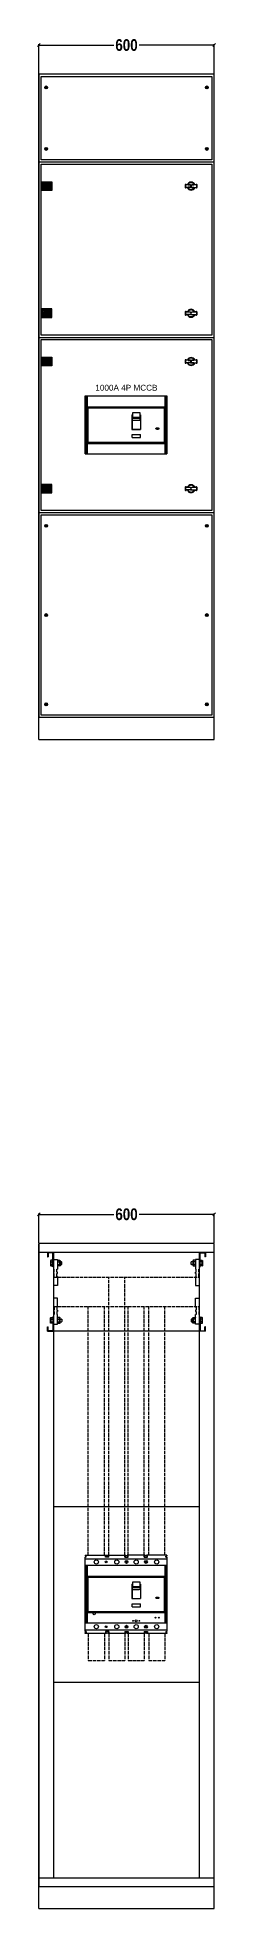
# Model space of a CAD drawing. Header units: millimetres. Extents: x -5 to 605, y -75 to 6326.
import ezdxf

# ---------------------------------------------------------------- set-up
doc = ezdxf.new("R2010")
doc.units = ezdxf.units.MM
doc.header["$MEASUREMENT"] = 0
doc.linetypes.add('ACAD_ISO02W100', pattern=[15, 12, -3])
doc.styles.add('ANB', font='ARIALNB.TTF')
doc.styles.get("Standard").update_dxf_attribs({"font": 'arial.ttf'})
doc.dimstyles.new('ARULLAIYA', dxfattribs={"dimtxt": 20, "dimasz": 10, "dimexe": 3, "dimexo": 2, "dimgap": 7, "dimtad": 0, "dimdec": 0, "dimzin": 0, "dimdsep": 46, "dimtxsty": 'ANB', "dimblk": 'OBLIQUE', "dimcen": 0.09, "dimadec": 0, "dimazin": 0, "dimtfac": 1, "dimtdec": 0, "dimtofl": 0, "dimtmove": 0, "dimatfit": 3, "dimldrblk": 'OBLIQUE', "dimfxl": 1, "dimtolj": 1, "dimtzin": 0, "dimarcsym": 1})
pattern_1 = [(45, (-8243.62154, 2414.87764), (-0.0883883476, 0.0883883476), [])]
pattern_2 = [(45, (-8240.37711, 2412.37764), (-0.0883883476, 0.0883883476), [])]
pattern_3 = [(45, (-8243.62154, 1814.87764), (-0.0883883476, 0.0883883476), [])]
pattern_4 = [(45, (-8240.37711, 1812.37764), (-0.0883883476, 0.0883883476), [])]

# ---------------------------------------------------------------- blocks, each defined once
blk = doc.blocks.new('_Oblique')
at = {"color": 0, "linetype": 'ByBlock', "lineweight": -2}
blk.add_line((-0.5, -0.5), (0.5, 0.5), dxfattribs=at)
blk = doc.blocks.new('*D1')
at = {"color": 0, "lineweight": -2, "transparency": 16777216}
for p, q in [((0, 2202), (0, 2303)), ((0, 2300), (256.9, 2300)), ((600, 2300), (343.1, 2300)), ((600, 2202), (600, 2303))]:
    blk.add_line(p, q, dxfattribs=at)
at = {"layer": 'Defpoints', "color": 0, "transparency": 16777216}
for p in [(600, 2300), (0, 2200), (600, 2200)]:
    blk.add_point(p, dxfattribs=at)
at = {"color": 0, "lineweight": -2, "transparency": 16777216, "xscale": 10, "yscale": 10, "zscale": 10, "rotation": 180}
blk.add_blockref('_Oblique', (0, 2300), dxfattribs=at)
at = {"color": 0, "lineweight": -2, "transparency": 16777216, "xscale": 10, "yscale": 10, "zscale": 10}
blk.add_blockref('_Oblique', (600, 2300), dxfattribs=at)
at = {"color": 0, "transparency": 16777216, "insert": (300, 2300), "char_height": 40, "attachment_point": 5, "style": 'ANB'}
blk.add_mtext('\\A1;600', dxfattribs=at)
blk = doc.blocks.new('*D2')
at = {"color": 0, "lineweight": -2, "transparency": 16777216}
for p, q in [((0, 2202), (0, 2303)), ((0, 2300), (256.9, 2300)), ((600, 2300), (343.1, 2300)), ((600, 2202), (600, 2303))]:
    blk.add_line(p, q, dxfattribs=at)
at = {"layer": 'Defpoints', "color": 0, "transparency": 16777216}
for p in [(600, 2300), (0, 2200), (600, 2200)]:
    blk.add_point(p, dxfattribs=at)
at = {"color": 0, "lineweight": -2, "transparency": 16777216, "xscale": 10, "yscale": 10, "zscale": 10, "rotation": 180}
blk.add_blockref('_Oblique', (0, 2300), dxfattribs=at)
at = {"color": 0, "lineweight": -2, "transparency": 16777216, "xscale": 10, "yscale": 10, "zscale": 10}
blk.add_blockref('_Oblique', (600, 2300), dxfattribs=at)
at = {"color": 0, "transparency": 16777216, "insert": (300, 2300), "char_height": 40, "attachment_point": 5, "style": 'ANB'}
blk.add_mtext('\\A1;600', dxfattribs=at)
blk = doc.blocks.new('*D6')
at = {"color": 0, "lineweight": -2, "transparency": 16777216}
for p, q in [((0, 6202), (0, 6303)), ((0, 6300), (256.9, 6300)), ((600, 6300), (343.1, 6300)), ((600, 6202), (600, 6303))]:
    blk.add_line(p, q, dxfattribs=at)
at = {"layer": 'Defpoints', "color": 0, "transparency": 16777216}
for p in [(600, 6300), (0, 6200), (600, 6200)]:
    blk.add_point(p, dxfattribs=at)
at = {"color": 0, "lineweight": -2, "transparency": 16777216, "xscale": 10, "yscale": 10, "zscale": 10, "rotation": 180}
blk.add_blockref('_Oblique', (0, 6300), dxfattribs=at)
at = {"color": 0, "lineweight": -2, "transparency": 16777216, "xscale": 10, "yscale": 10, "zscale": 10}
blk.add_blockref('_Oblique', (600, 6300), dxfattribs=at)
at = {"color": 0, "transparency": 16777216, "insert": (300, 6300), "char_height": 40, "attachment_point": 5, "style": 'ANB'}
blk.add_mtext('\\A1;600', dxfattribs=at)
blk = doc.blocks.new('*D7')
at = {"color": 0, "lineweight": -2, "transparency": 16777216}
for p, q in [((0, 6202), (0, 6303)), ((0, 6300), (256.9, 6300)), ((600, 6300), (343.1, 6300)), ((600, 6202), (600, 6303))]:
    blk.add_line(p, q, dxfattribs=at)
at = {"layer": 'Defpoints', "color": 0, "transparency": 16777216}
for p in [(600, 6300), (0, 6200), (600, 6200)]:
    blk.add_point(p, dxfattribs=at)
at = {"color": 0, "lineweight": -2, "transparency": 16777216, "xscale": 10, "yscale": 10, "zscale": 10, "rotation": 180}
blk.add_blockref('_Oblique', (0, 6300), dxfattribs=at)
at = {"color": 0, "lineweight": -2, "transparency": 16777216, "xscale": 10, "yscale": 10, "zscale": 10}
blk.add_blockref('_Oblique', (600, 6300), dxfattribs=at)
at = {"color": 0, "transparency": 16777216, "insert": (300, 6300), "char_height": 40, "attachment_point": 5, "style": 'ANB'}
blk.add_mtext('\\A1;600', dxfattribs=at)

msp = doc.modelspace()

# ---------------------------------------------------------------- hatches: boundary and pattern name
at = {"transparency": 33554687}
h = msp.add_hatch(dxfattribs=at)
h.set_pattern_fill('ANSI31', color=256, style=0)
h.set_pattern_definition(pattern_1)
h.paths.add_polyline_path([(44.4, 5832.2), (7.5, 5832.2), (7.5, 5826.5), (18.9, 5826.5), (18.9, 5808.5), (7.5, 5808.5), (7.5, 5802.8), (44.4, 5802.8)])
h = msp.add_hatch(dxfattribs=at)
h.set_pattern_fill('ANSI31', color=256, style=0)
h.set_pattern_definition(pattern_2)
h.paths.add_polyline_path([(14.2, 5823.4), (7.5, 5823.4), (7.5, 5811.6), (14.2, 5811.6)])
h = msp.add_hatch(dxfattribs=at)
h.set_pattern_fill('ANSI31', color=256, style=0)
h.set_pattern_definition(pattern_1)
h.paths.add_polyline_path([(44.4, 5367.8), (7.5, 5367.8), (7.5, 5373.5), (18.9, 5373.5), (18.9, 5391.5), (7.5, 5391.5), (7.5, 5397.2), (44.4, 5397.2)])
h = msp.add_hatch(dxfattribs=at)
h.set_pattern_fill('ANSI31', color=256, style=0)
h.set_pattern_definition(pattern_2)
h.paths.add_polyline_path([(14.2, 5376.6), (7.5, 5376.6), (7.5, 5388.4), (14.2, 5388.4)])
h = msp.add_hatch(dxfattribs=at)
h.set_pattern_fill('ANSI31', color=256, style=0)
h.set_pattern_definition(pattern_3)
h.paths.add_polyline_path([(44.4, 5232.2), (7.5, 5232.2), (7.5, 5226.5), (18.9, 5226.5), (18.9, 5208.5), (7.5, 5208.5), (7.5, 5202.8), (44.4, 5202.8)])
h = msp.add_hatch(dxfattribs=at)
h.set_pattern_fill('ANSI31', color=256, style=0)
h.set_pattern_definition(pattern_4)
h.paths.add_polyline_path([(14.2, 5223.4), (7.5, 5223.4), (7.5, 5211.6), (14.2, 5211.6)])
h = msp.add_hatch()
h.set_pattern_fill('ANSI31', color=256, scale=1.43)
h.set_pattern_definition([(45, (-146376.28463, 31664.16021), (-0.12639533714, 0.12639533714), [])])
edge = h.paths.add_edge_path()
edge.add_line((405.9, 4988), (404.5, 4989.9))
edge.add_line((404.5, 4989.9), (403.1, 4986.5))
edge.add_ellipse((405.9, 4988), major_axis=(4.5, 0), ratio=0.431137, start_angle=230.5474, end_angle=241.19404)
edge.add_line((403.7, 4986.3), (404.7, 4988.5))
edge.add_line((404.7, 4988.5), (405.9, 4986.9))
edge.add_line((405.9, 4986.9), (407.2, 4988.5))
edge.add_line((407.2, 4988.5), (408.1, 4986.3))
edge.add_ellipse((405.9, 4988), major_axis=(4.5, 0), ratio=0.431137, start_angle=298.80596, end_angle=309.4526)
edge.add_line((408.8, 4986.5), (407.3, 4989.9))
edge.add_line((407.3, 4989.9), (405.9, 4988))
h = msp.add_hatch(dxfattribs=at)
h.set_pattern_fill('ANSI31', color=256, style=0)
h.set_pattern_definition(pattern_3)
h.paths.add_polyline_path([(44.4, 4767.8), (7.5, 4767.8), (7.5, 4773.5), (18.9, 4773.5), (18.9, 4791.5), (7.5, 4791.5), (7.5, 4797.2), (44.4, 4797.2)])
h = msp.add_hatch(dxfattribs=at)
h.set_pattern_fill('ANSI31', color=256, style=0)
h.set_pattern_definition(pattern_4)
h.paths.add_polyline_path([(14.2, 4776.6), (7.5, 4776.6), (7.5, 4788.4), (14.2, 4788.4)])
h = msp.add_hatch()
h.set_pattern_fill('ANSI31', color=256, scale=1.43)
h.set_pattern_definition([(45, (-146376.28463, 27664.16021), (-0.12639533714, 0.12639533714), [])])
edge = h.paths.add_edge_path()
edge.add_line((405.9, 988), (404.5, 989.9))
edge.add_line((404.5, 989.9), (403.1, 986.5))
edge.add_ellipse((405.9, 988), major_axis=(4.5, 0), ratio=0.431137, start_angle=230.5474, end_angle=241.19404)
edge.add_line((403.7, 986.3), (404.7, 988.5))
edge.add_line((404.7, 988.5), (405.9, 986.9))
edge.add_line((405.9, 986.9), (407.2, 988.5))
edge.add_line((407.2, 988.5), (408.1, 986.3))
edge.add_ellipse((405.9, 988), major_axis=(4.5, 0), ratio=0.431137, start_angle=298.80596, end_angle=309.4526)
edge.add_line((408.8, 986.5), (407.3, 989.9))
edge.add_line((407.3, 989.9), (405.9, 988))

# ---------------------------------------------------------------- linework, layer by layer
for p, q in [((600, 6200), (0, 6200)), ((0, 6200), (0, 4000)), ((600, 6200), (0, 6200)), ((0, 6200), (0, 4000)), ((0, 3925), (0, 6200)), ((20, 6155.8), (24.5, 6155.8)), ((20, 6154.8), (24.5, 6154.8)), ((24.5, 6160.3), (24.5, 6155.8)), ((24.5, 6154.8), (24.5, 6150.4)), ((25.5, 6160.3), (25.5, 6155.8)), ((25.5, 6155.8), (30, 6155.8)), ((25.5, 6154.8), (30, 6154.8)), ((25.5, 6154.8), (25.5, 6150.4)), ((574.5, 6155.8), (570, 6155.8)), ((574.5, 6154.8), (570, 6154.8)), ((574.5, 6160.3), (574.5, 6155.8)), ((574.5, 6154.8), (574.5, 6150.4)), ((575.5, 6160.3), (575.5, 6155.8)), ((580, 6155.8), (575.5, 6155.8)), ((580, 6154.8), (575.5, 6154.8)), ((575.5, 6154.8), (575.5, 6150.4)), ((600, 3925), (600, 6200)), ((20, 5945.2), (24.5, 5945.2)), ((20, 5944.2), (24.5, 5944.2)), ((24.5, 5945.2), (24.5, 5949.6)), ((24.5, 5939.7), (24.5, 5944.2)), ((25.5, 5945.2), (25.5, 5949.6)), ((25.5, 5945.2), (30, 5945.2)), ((25.5, 5944.2), (30, 5944.2)), ((25.5, 5939.7), (25.5, 5944.2)), ((574.5, 5945.2), (570, 5945.2)), ((574.5, 5944.2), (570, 5944.2)), ((574.5, 5945.2), (574.5, 5949.6)), ((574.5, 5939.7), (574.5, 5944.2)), ((575.5, 5945.2), (575.5, 5949.6)), ((580, 5945.2), (575.5, 5945.2)), ((580, 5944.2), (575.5, 5944.2)), ((575.5, 5939.7), (575.5, 5944.2)), ((158.2, 5100), (438.2, 5100)), ((158.2, 4902.1), (158.2, 5100)), ((160.6, 5100), (160.6, 4902.1)), ((163.1, 5100), (163.1, 4902.1)), ((165.6, 5100), (165.6, 4902.1)), ((165.6, 5062.5), (438.2, 5062.5)), ((168.1, 5062.5), (168.1, 4937.5)), ((168.1, 5058.9), (428.4, 5058.9)), ((428.4, 5062.5), (428.4, 4937.5)), ((430.9, 5100), (430.9, 4902.1)), ((433.4, 5100), (433.4, 4902.1)), ((435.9, 5100), (435.9, 4902.1)), ((438.2, 5100), (438.2, 4902.1)), ((318.2, 5034.7), (318.2, 4985.4)), ((318.2, 5034.7), (320.1, 5034.7)), ((318.9, 5034.7), (318.9, 4986.1)), ((323.2, 5023.2), (343.3, 5023.2)), ((323.2, 5016.4), (343.3, 5016.4)), ((348.3, 5034.7), (346.4, 5034.7)), ((347.5, 5034.7), (347.5, 4986.1)), ((348.3, 5034.7), (348.3, 4985.4)), ((165.6, 4937.5), (438.2, 4937.5)), ((168.1, 4941.1), (428.4, 4941.1)), ((318.2, 4986.1), (348.3, 4986.1)), ((318.2, 4985.4), (348.3, 4985.4)), ((318.9, 4967.9), (347.5, 4967.9)), ((318.9, 4957.5), (318.9, 4967.9)), ((318.9, 4957.5), (347.5, 4957.5)), ((347.5, 4957.5), (347.5, 4967.9)), ((403.1, 4986.5), (404.5, 4989.9)), ((403.7, 4986.3), (404.7, 4988.5)), ((404.5, 4989.9), (405.9, 4988)), ((404.7, 4988.5), (405.9, 4986.9)), ((405.9, 4988), (407.3, 4989.9)), ((405.9, 4986.9), (407.2, 4988.5)), ((407.2, 4988.5), (408.1, 4986.3)), ((407.3, 4989.9), (408.8, 4986.5)), ((158.2, 4902.1), (438.2, 4902.1)), ((20, 4655.8), (24.5, 4655.8)), ((20, 4654.8), (24.5, 4654.8)), ((24.5, 4660.3), (24.5, 4655.8)), ((24.5, 4654.8), (24.5, 4650.4)), ((25.5, 4660.3), (25.5, 4655.8)), ((25.5, 4655.8), (30, 4655.8)), ((25.5, 4654.8), (30, 4654.8)), ((25.5, 4654.8), (25.5, 4650.4)), ((574.5, 4655.8), (570, 4655.8)), ((574.5, 4654.8), (570, 4654.8)), ((574.5, 4660.3), (574.5, 4655.8)), ((574.5, 4654.8), (574.5, 4650.4)), ((575.5, 4660.3), (575.5, 4655.8)), ((580, 4655.8), (575.5, 4655.8)), ((580, 4654.8), (575.5, 4654.8)), ((575.5, 4654.8), (575.5, 4650.4)), ((24.5, 4355), (24.5, 4350.5)), ((25.5, 4355), (25.5, 4350.5)), ((574.5, 4355), (574.5, 4350.5)), ((575.5, 4355), (575.5, 4350.5)), ((20, 4350.5), (24.5, 4350.5)), ((20, 4349.5), (24.5, 4349.5)), ((24.5, 4349.5), (24.5, 4345)), ((25.5, 4350.5), (30, 4350.5)), ((25.5, 4349.5), (30, 4349.5)), ((25.5, 4349.5), (25.5, 4345)), ((574.5, 4350.5), (570, 4350.5)), ((574.5, 4349.5), (570, 4349.5)), ((574.5, 4349.5), (574.5, 4345)), ((580, 4350.5), (575.5, 4350.5)), ((580, 4349.5), (575.5, 4349.5)), ((575.5, 4349.5), (575.5, 4345)), ((20, 4045.2), (24.5, 4045.2)), ((20, 4044.2), (24.5, 4044.2)), ((24.5, 4045.2), (24.5, 4049.6)), ((24.5, 4039.7), (24.5, 4044.2)), ((25.5, 4045.2), (25.5, 4049.6)), ((25.5, 4045.2), (30, 4045.2)), ((25.5, 4044.2), (30, 4044.2)), ((25.5, 4039.7), (25.5, 4044.2)), ((574.5, 4045.2), (570, 4045.2)), ((574.5, 4044.2), (570, 4044.2)), ((574.5, 4045.2), (574.5, 4049.6)), ((574.5, 4039.7), (574.5, 4044.2)), ((575.5, 4045.2), (575.5, 4049.6)), ((580, 4045.2), (575.5, 4045.2)), ((580, 4044.2), (575.5, 4044.2)), ((575.5, 4039.7), (575.5, 4044.2)), ((0, 3925), (600, 3925)), ((600, 2200), (0, 2200)), ((0, 2200), (0, 0)), ((600, 2200), (0, 2200)), ((0, 2200), (0, 0)), ((0, -75), (0, 2200)), ((600, -75), (600, 2200)), ((600, 2170), (0, 2170)), ((30, 2170), (30, 2155)), ((30, 2155), (32, 2155)), ((48, 2168), (32, 2168)), ((32, 2168), (32, 2155)), ((41, 2142.5), (40.2, 2141.9)), ((40.2, 2141.9), (40.2, 2124)), ((41, 2123.4), (40.2, 2124)), ((40.9, 2142.2), (40.9, 2123.8)), ((48, 2142.7), (41.4, 2142.7)), ((41.4, 2123.3), (48, 2123.3)), ((42, 2137.6), (50, 2137.6)), ((42, 2128.4), (50, 2128.4)), ((48, 2120.8), (48, 2168)), ((50, 2120.8), (48, 2120.8)), ((50, 2170), (50, 30)), ((50, 2145.6), (63.5, 2145.6)), ((63.5, 2145.6), (63.5, 2112.4)), ((64.3, 2142.5), (63.5, 2141.9)), ((63.5, 2137.6), (78, 2137.6)), ((63.5, 2128.4), (78, 2128.4)), ((64.3, 2123.4), (63.5, 2124)), ((64.2, 2142.2), (64.2, 2123.8)), ((64.7, 2142.7), (71.3, 2142.7)), ((71.3, 2123.3), (64.7, 2123.3)), ((71.7, 2142.5), (72.4, 2141.9)), ((71.7, 2123.4), (72.4, 2124)), ((71.8, 2142.2), (71.8, 2123.8)), ((72.4, 2141.9), (72.4, 2124)), ((78.5, 2128.9), (78.5, 2137.1)), ((521.5, 2128.9), (521.5, 2137.1)), ((536.5, 2137.6), (522, 2137.6)), ((536.5, 2128.4), (522, 2128.4)), ((528.3, 2142.5), (527.6, 2141.9)), ((527.6, 2141.9), (527.6, 2124)), ((528.3, 2123.4), (527.6, 2124)), ((528.2, 2142.2), (528.2, 2123.8)), ((535.3, 2142.7), (528.7, 2142.7)), ((528.7, 2123.3), (535.3, 2123.3)), ((535.7, 2142.5), (536.5, 2141.9)), ((535.7, 2123.4), (536.5, 2124)), ((535.8, 2142.2), (535.8, 2123.8)), ((536.5, 2145.6), (536.5, 2112.4)), ((550, 2145.6), (536.5, 2145.6)), ((550, 30), (550, 2170)), ((558, 2137.6), (550, 2137.6)), ((558, 2128.4), (550, 2128.4)), ((550, 2120.8), (552, 2120.8)), ((552, 2120.8), (552, 2168)), ((552, 2168), (568, 2168)), ((552, 2142.7), (558.6, 2142.7)), ((558.6, 2123.3), (552, 2123.3)), ((559, 2142.5), (559.8, 2141.9)), ((559, 2123.4), (559.8, 2124)), ((559.1, 2142.2), (559.1, 2123.8)), ((559.8, 2141.9), (559.8, 2124)), ((568, 2168), (568, 2155)), ((570, 2155), (568, 2155)), ((570, 2170), (570, 2155)), ((52, 2112.4), (50, 2112.4)), ((50, 2102.4), (52, 2102.4)), ((52, 2097.4), (50, 2097.4)), ((50, 2087.4), (52, 2087.4)), ((63.5, 2056.7), (50, 2056.7)), ((52, 2102.4), (52, 2112.4)), ((52, 2087.4), (52, 2097.4)), ((61.5, 2102.4), (61.5, 2112.4)), ((61.5, 2112.4), (63.5, 2112.4)), ((63.5, 2102.4), (61.5, 2102.4)), ((61.5, 2087.4), (61.5, 2097.4)), ((61.5, 2097.4), (63.5, 2097.4)), ((63.5, 2087.4), (61.5, 2087.4)), ((63.5, 2097.4), (63.5, 2102.4)), ((63.5, 2087.4), (63.5, 2056.7)), ((538.5, 2112.4), (536.5, 2112.4)), ((536.5, 2097.4), (536.5, 2102.4)), ((536.5, 2102.4), (538.5, 2102.4)), ((538.5, 2097.4), (536.5, 2097.4)), ((536.5, 2087.4), (536.5, 2056.7)), ((536.5, 2087.4), (538.5, 2087.4)), ((536.5, 2056.7), (550, 2056.7)), ((538.5, 2102.4), (538.5, 2112.4)), ((538.5, 2087.4), (538.5, 2097.4)), ((548, 2102.4), (548, 2112.4)), ((548, 2112.4), (550, 2112.4)), ((550, 2102.4), (548, 2102.4)), ((548, 2087.4), (548, 2097.4)), ((548, 2097.4), (550, 2097.4)), ((550, 2087.4), (548, 2087.4)), ((63.5, 2013.3), (50, 2013.3)), ((63.5, 1982.6), (63.5, 2013.3)), ((536.5, 1982.6), (536.5, 2013.3)), ((536.5, 2013.3), (550, 2013.3)), ((41, 1946.6), (40.2, 1946)), ((40.2, 1928.1), (40.2, 1946)), ((41, 1927.5), (40.2, 1928.1)), ((40.9, 1927.8), (40.9, 1946.2)), ((41.4, 1946.7), (48, 1946.7)), ((48, 1927.3), (41.4, 1927.3)), ((42, 1941.6), (50, 1941.6)), ((42, 1932.4), (50, 1932.4)), ((48, 1949.2), (48, 1902)), ((50, 1949.2), (48, 1949.2)), ((50, 1982.6), (52, 1982.6)), ((52, 1972.6), (50, 1972.6)), ((50, 1967.6), (52, 1967.6)), ((52, 1957.6), (50, 1957.6)), ((50, 1924.4), (63.5, 1924.4)), ((52, 1982.6), (52, 1972.6)), ((52, 1967.6), (52, 1957.6)), ((63.5, 1982.6), (61.5, 1982.6)), ((61.5, 1982.6), (61.5, 1972.6)), ((61.5, 1972.6), (63.5, 1972.6)), ((63.5, 1967.6), (61.5, 1967.6)), ((61.5, 1967.6), (61.5, 1957.6)), ((61.5, 1957.6), (63.5, 1957.6)), ((63.5, 1972.6), (63.5, 1967.6)), ((63.5, 1924.4), (63.5, 1957.6)), ((64.3, 1946.6), (63.5, 1946)), ((63.5, 1941.6), (78, 1941.6)), ((63.5, 1932.4), (78, 1932.4)), ((64.3, 1927.5), (63.5, 1928.1)), ((64.2, 1927.8), (64.2, 1946.2)), ((71.3, 1946.7), (64.7, 1946.7)), ((64.7, 1927.3), (71.3, 1927.3)), ((71.7, 1946.6), (72.4, 1946)), ((71.7, 1927.5), (72.4, 1928.1)), ((71.8, 1927.8), (71.8, 1946.2)), ((72.4, 1928.1), (72.4, 1946)), ((78.5, 1941.1), (78.5, 1932.9)), ((521.5, 1941.1), (521.5, 1932.9)), ((536.5, 1941.6), (522, 1941.6)), ((536.5, 1932.4), (522, 1932.4)), ((528.3, 1946.6), (527.6, 1946)), ((527.6, 1928.1), (527.6, 1946)), ((528.3, 1927.5), (527.6, 1928.1)), ((528.2, 1927.8), (528.2, 1946.2)), ((528.7, 1946.7), (535.3, 1946.7)), ((535.3, 1927.3), (528.7, 1927.3)), ((535.7, 1946.6), (536.5, 1946)), ((535.7, 1927.5), (536.5, 1928.1)), ((535.8, 1927.8), (535.8, 1946.2)), ((536.5, 1982.6), (538.5, 1982.6)), ((536.5, 1972.6), (536.5, 1967.6)), ((538.5, 1972.6), (536.5, 1972.6)), ((536.5, 1967.6), (538.5, 1967.6)), ((536.5, 1924.4), (536.5, 1957.6)), ((538.5, 1957.6), (536.5, 1957.6)), ((550, 1924.4), (536.5, 1924.4)), ((538.5, 1982.6), (538.5, 1972.6)), ((538.5, 1967.6), (538.5, 1957.6)), ((550, 1982.6), (548, 1982.6)), ((548, 1982.6), (548, 1972.6)), ((548, 1972.6), (550, 1972.6)), ((550, 1967.6), (548, 1967.6)), ((548, 1967.6), (548, 1957.6)), ((548, 1957.6), (550, 1957.6)), ((550, 1949.2), (552, 1949.2)), ((558, 1941.6), (550, 1941.6)), ((558, 1932.4), (550, 1932.4)), ((552, 1949.2), (552, 1902)), ((558.6, 1946.7), (552, 1946.7)), ((552, 1927.3), (558.6, 1927.3)), ((559, 1946.6), (559.8, 1946)), ((559, 1927.5), (559.8, 1928.1)), ((559.1, 1927.8), (559.1, 1946.2)), ((559.8, 1928.1), (559.8, 1946)), ((30, 1900), (30, 1915)), ((30, 1915), (32, 1915)), ((30, 1900), (50, 1900)), ((32, 1902), (32, 1915)), ((48, 1902), (32, 1902)), ((550, 1900), (50, 1900)), ((570, 1900), (550, 1900)), ((552, 1902), (568, 1902)), ((568, 1902), (568, 1915)), ((570, 1915), (568, 1915)), ((570, 1900), (570, 1915)), ((50, 1300), (550, 1300)), ((158.2, 1134), (227.9, 1134)), ((158.2, 1134), (158.2, 1130.4)), ((158.2, 1130.4), (161.8, 1130.4)), ((158.2, 873.1), (158.2, 1126.8)), ((161.8, 1126.8), (158.2, 1126.8)), ((158.2, 1121.8), (438.2, 1121.8)), ((158.2, 1100), (438.2, 1100)), ((160.6, 1100), (160.6, 902.1)), ((161.8, 1126.8), (161.8, 1130.4)), ((163.1, 1100), (163.1, 902.1)), ((165.6, 1100), (165.6, 902.1)), ((227.8, 1126.8), (227.8, 1134)), ((231.4, 1130.4), (227.8, 1130.4)), ((239.2, 1126.8), (227.8, 1126.8)), ((228.2, 1134), (297.9, 1134)), ((231.4, 1134), (231.4, 1130.4)), ((235.7, 1134), (235.7, 1130.4)), ((235.7, 1130.4), (239.2, 1130.4)), ((239.2, 1126.8), (239.2, 1134)), ((294.3, 1126.8), (294.3, 1134)), ((297.9, 1130.4), (294.3, 1130.4)), ((294.3, 1126.8), (305.7, 1126.8)), ((297.9, 1134), (297.9, 1130.4)), ((364.3, 1134), (302.1, 1134)), ((302.1, 1134), (302.1, 1130.4)), ((302.1, 1130.4), (305.7, 1130.4)), ((305.7, 1126.8), (305.7, 1134)), ((360.8, 1126.8), (360.8, 1134)), ((364.3, 1130.4), (360.8, 1130.4)), ((360.8, 1126.8), (372.2, 1126.8)), ((364.3, 1134), (364.3, 1130.4)), ((438.2, 1134), (368.6, 1134)), ((368.6, 1134), (368.6, 1130.4)), ((368.6, 1130.4), (372.2, 1130.4)), ((372.2, 1126.8), (372.2, 1134)), ((430.9, 1100), (430.9, 902.1)), ((433.4, 1100), (433.4, 902.1)), ((434.7, 1126.8), (434.7, 1130.4)), ((438.2, 1130.4), (434.7, 1130.4)), ((434.7, 1126.8), (438.2, 1126.8)), ((435.9, 1100), (435.9, 902.1)), ((438.2, 1130.4), (438.2, 1134)), ((438.2, 1134), (438.2, 1130.4)), ((438.2, 1126.8), (438.2, 873.1)), ((165.6, 1062.5), (438.2, 1062.5)), ((168.1, 1062.5), (168.1, 937.5)), ((168.1, 1058.9), (428.4, 1058.9)), ((318.2, 1034.7), (318.2, 985.4)), ((318.2, 1034.7), (320.1, 1034.7)), ((318.9, 1034.7), (318.9, 986.1)), ((348.3, 1034.7), (346.4, 1034.7)), ((347.5, 1034.7), (347.5, 986.1)), ((348.3, 1034.7), (348.3, 985.4)), ((428.4, 1062.5), (428.4, 937.5)), ((318.2, 986.1), (348.3, 986.1)), ((318.2, 985.4), (348.3, 985.4)), ((318.9, 967.9), (347.5, 967.9)), ((318.9, 957.5), (318.9, 967.9)), ((323.2, 1023.2), (343.3, 1023.2)), ((323.2, 1016.4), (343.3, 1016.4)), ((347.5, 957.5), (347.5, 967.9)), ((403.1, 986.5), (404.5, 989.9)), ((403.7, 986.3), (404.7, 988.5)), ((404.5, 989.9), (405.9, 988)), ((404.7, 988.5), (405.9, 986.9)), ((405.9, 988), (407.3, 989.9)), ((405.9, 986.9), (407.2, 988.5)), ((407.2, 988.5), (408.1, 986.3)), ((407.3, 989.9), (408.8, 986.5)), ((158.2, 902.1), (438.2, 902.1)), ((165.6, 937.5), (438.2, 937.5)), ((168.1, 941.1), (428.4, 941.1)), ((318.9, 957.5), (347.5, 957.5)), ((158.2, 878.2), (438.2, 878.2)), ((161.8, 873.1), (158.2, 873.1)), ((158.2, 866), (158.2, 869.6)), ((158.2, 866), (158.2, 869.6)), ((158.2, 869.6), (161.8, 869.6)), ((231.4, 866), (158.2, 866)), ((161.8, 873.1), (161.8, 869.6)), ((227.8, 873.1), (227.8, 866)), ((239.2, 873.1), (227.8, 873.1)), ((231.4, 869.6), (227.8, 869.6)), ((231.4, 866), (231.4, 869.6)), ((235.7, 866), (235.7, 869.6)), ((235.7, 869.6), (239.2, 869.6)), ((297.9, 866), (235.7, 866)), ((239.2, 873.1), (239.2, 866)), ((294.3, 873.1), (294.3, 866)), ((294.3, 873.1), (305.7, 873.1)), ((297.9, 869.6), (294.3, 869.6)), ((297.9, 866), (297.9, 869.6)), ((302.1, 866), (302.1, 869.6)), ((302.1, 869.6), (305.7, 869.6)), ((364.3, 866), (302.1, 866)), ((305.7, 873.1), (305.7, 866)), ((360.8, 873.1), (360.8, 866)), ((360.8, 873.1), (372.2, 873.1)), ((364.3, 869.6), (360.8, 869.6)), ((364.3, 866), (364.3, 869.6)), ((368.6, 866), (368.6, 869.6)), ((368.6, 869.6), (372.2, 869.6)), ((438.2, 866), (368.6, 866)), ((372.2, 873.1), (372.2, 866)), ((434.7, 873.1), (434.7, 869.6)), ((434.7, 873.1), (438.2, 873.1)), ((438.2, 869.6), (434.7, 869.6)), ((438.2, 869.6), (438.2, 866)), ((438.2, 866), (438.2, 869.6)), ((50, 700), (550, 700)), ((0, 30), (600, 30)), ((0, 0), (600, 0)), ((0, -75), (600, -75))]:
    msp.add_line(p, q)
for p, q in [((500.3, 5820.4), (500.3, 5814.6)), ((501.9, 5820.4), (501.9, 5815.8)), ((518.5, 5820.1), (503.6, 5821.9)), ((518.7, 5821.7), (503.8, 5823.5)), ((518.7, 5813.3), (503.8, 5811.5)), ((518.5, 5814.9), (504.8, 5813.2)), ((518.5, 5820.1), (524.1, 5820.1)), ((518.5, 5814.9), (524.1, 5814.9)), ((518.7, 5821.7), (523.9, 5821.7)), ((518.7, 5813.3), (523.9, 5813.3)), ((538.4, 5823.5), (523.9, 5821.7)), ((523.9, 5813.3), (538.4, 5811.5)), ((538.6, 5821.9), (524.1, 5820.1)), ((524.1, 5814.9), (538.6, 5813.1)), ((540.3, 5814.6), (540.3, 5820.4)), ((541.9, 5814.6), (541.9, 5820.4)), ((500.3, 5385.4), (500.3, 5379.6)), ((501.9, 5385.4), (501.9, 5380.8)), ((518.5, 5385.1), (503.6, 5386.9)), ((518.7, 5386.7), (503.8, 5388.5)), ((518.7, 5378.3), (503.8, 5376.5)), ((518.5, 5379.9), (504.8, 5378.2)), ((518.5, 5385.1), (524.1, 5385.1)), ((518.5, 5379.9), (524.1, 5379.9)), ((518.7, 5386.7), (523.9, 5386.7)), ((518.7, 5378.3), (523.9, 5378.3)), ((538.4, 5388.5), (523.9, 5386.7)), ((523.9, 5378.3), (538.4, 5376.5)), ((538.6, 5386.9), (524.1, 5385.1)), ((524.1, 5379.9), (538.6, 5378.1)), ((540.3, 5379.6), (540.3, 5385.4)), ((541.9, 5379.6), (541.9, 5385.4)), ((500.3, 5220.4), (500.3, 5214.6)), ((501.9, 5220.4), (501.9, 5215.8)), ((518.5, 5220.1), (503.6, 5221.9)), ((518.7, 5221.7), (503.8, 5223.5)), ((518.7, 5213.3), (503.8, 5211.5)), ((518.5, 5214.9), (504.8, 5213.2)), ((518.5, 5220.1), (524.1, 5220.1)), ((518.5, 5214.9), (524.1, 5214.9)), ((518.7, 5221.7), (523.9, 5221.7)), ((518.7, 5213.3), (523.9, 5213.3)), ((538.4, 5223.5), (523.9, 5221.7)), ((523.9, 5213.3), (538.4, 5211.5)), ((538.6, 5221.9), (524.1, 5220.1)), ((524.1, 5214.9), (538.6, 5213.1)), ((540.3, 5214.6), (540.3, 5220.4)), ((541.9, 5214.6), (541.9, 5220.4)), ((500.3, 4785.4), (500.3, 4779.6)), ((501.9, 4785.4), (501.9, 4780.8)), ((518.5, 4785.1), (503.6, 4786.9)), ((518.7, 4786.7), (503.8, 4788.5)), ((518.7, 4778.3), (503.8, 4776.5)), ((518.5, 4779.9), (504.8, 4778.2)), ((518.5, 4785.1), (524.1, 4785.1)), ((518.5, 4779.9), (524.1, 4779.9)), ((518.7, 4786.7), (523.9, 4786.7)), ((518.7, 4778.3), (523.9, 4778.3)), ((538.4, 4788.5), (523.9, 4786.7)), ((523.9, 4778.3), (538.4, 4776.5)), ((538.6, 4786.9), (524.1, 4785.1)), ((524.1, 4779.9), (538.6, 4778.1)), ((540.3, 4779.6), (540.3, 4785.4)), ((541.9, 4779.6), (541.9, 4785.4))]:
    msp.add_line(p, q, dxfattribs=at)
at = {"color": 3, "linetype": 'ACAD_ISO02W100'}
for p, q in [((50, 2085), (550, 2085)), ((239.2, 1134), (239.2, 2085)), ((294.3, 1134), (294.3, 2085)), ((50, 1985), (550, 1985)), ((169.2, 1134), (169.2, 1985)), ((224.3, 1134), (224.3, 1985)), ((305.7, 1134), (305.7, 1985)), ((360.8, 1134), (360.8, 1985)), ((375.9, 1134), (375.9, 1985)), ((431, 1134), (431, 1985)), ((169.2, 866), (169.2, 774.2)), ((224.3, 866), (224.3, 774.2)), ((239.2, 866), (239.2, 774.2)), ((294.3, 866), (294.3, 774.2)), ((305.7, 866), (305.7, 774.2)), ((360.8, 866), (360.8, 774.2)), ((375.9, 866), (375.9, 774.2)), ((431, 866), (431, 774.2)), ((169.2, 774.2), (224.3, 774.2)), ((239.2, 774.2), (294.3, 774.2)), ((305.7, 774.2), (360.8, 774.2)), ((375.9, 774.2), (431, 774.2))]:
    msp.add_line(p, q, dxfattribs=at)
for points in [[(7.5, 6192.5), (592.5, 6192.5), (592.5, 5907.5), (7.5, 5907.5)], [(7.5, 5892.5), (592.5, 5892.5), (592.5, 5307.5), (7.5, 5307.5)], [(7.5, 5292.5), (592.5, 5292.5), (592.5, 4707.5), (7.5, 4707.5)], [(320.1, 5026.9), (346.4, 5026.9), (346.4, 5042.2), (320.1, 5042.2)], [(7.5, 4692.5), (592.5, 4692.5), (592.5, 4007.5), (7.5, 4007.5)], [(320.1, 1026.9), (346.4, 1026.9), (346.4, 1042.2), (320.1, 1042.2)]]:
    msp.add_lwpolyline(points, close=True)
for points in [[(600, 5900), (0, 5900)], [(0, 5300), (600, 5300)], [(600, 4700), (0, 4700)], [(600, 4000), (0, 4000)]]:
    msp.add_lwpolyline(points)
at = {"transparency": 33554687}
for points in [[(7.5, 5832.2), (44.4, 5832.2), (44.4, 5802.8), (7.5, 5802.8)], [(7.5, 5826.5), (18.9, 5826.5), (18.9, 5808.5), (7.5, 5808.5)], [(7.5, 5823.4), (14.2, 5823.4), (14.2, 5811.6), (7.5, 5811.6)], [(7.5, 5367.8), (44.4, 5367.8), (44.4, 5397.2), (7.5, 5397.2)], [(7.5, 5373.5), (18.9, 5373.5), (18.9, 5391.5), (7.5, 5391.5)], [(7.5, 5376.6), (14.2, 5376.6), (14.2, 5388.4), (7.5, 5388.4)], [(7.5, 5232.2), (44.4, 5232.2), (44.4, 5202.8), (7.5, 5202.8)], [(7.5, 5226.5), (18.9, 5226.5), (18.9, 5208.5), (7.5, 5208.5)], [(7.5, 5223.4), (14.2, 5223.4), (14.2, 5211.6), (7.5, 5211.6)], [(7.5, 4767.8), (44.4, 4767.8), (44.4, 4797.2), (7.5, 4797.2)], [(7.5, 4773.5), (18.9, 4773.5), (18.9, 4791.5), (7.5, 4791.5)], [(7.5, 4776.6), (14.2, 4776.6), (14.2, 4788.4), (7.5, 4788.4)]]:
    msp.add_lwpolyline(points, close=True, dxfattribs=at)
for centre, radius in [((25, 6155.3), 5), ((575, 6155.3), 5), ((25, 5944.7), 5), ((575, 5944.7), 5), ((25, 4655.3), 5), ((575, 4655.3), 5), ((25, 4350), 5), ((575, 4350), 5), ((25, 4044.7), 5), ((575, 4044.7), 5), ((196.8, 1110.8), 7.15), ((230, 1110.8), 3.01), ((266.8, 1110.8), 7.15), ((300, 1110.8), 4.86), ((300, 1110.8), 3.01), ((333.2, 1110.8), 7.15), ((366.5, 1110.8), 4.86), ((366.5, 1110.8), 3.01), ((403.4, 1110.8), 7.15), ((189.3, 933.7), 3.77), ((196.8, 889.2), 7.15), ((266.8, 889.2), 7.15), ((322.5, 909.3), 1.43), ((333.2, 889.2), 7.15), ((333.2, 909.3), 3.14), ((344, 909.3), 1.43), ((403.4, 889.2), 7.15), ((399.5, 920.3), 1.43), ((410.3, 920.3), 1.43), ((230, 889.2), 3.01), ((300, 889.2), 4.86), ((300, 889.2), 3.01), ((366.5, 889.2), 4.86), ((366.5, 889.2), 3.01)]:
    msp.add_circle(centre, radius)
for centre, radius, start, end in [((521.1, 5817.5), 13.6, 23.47344, 156.43961), ((521.1, 5817.5), 11.5, 26.61279, 153.25495), ((503.4, 5820.4), 3.09, 83.20787, 180), ((503.4, 5814.6), 3.09, 180, 276.79213), ((503.4, 5820.4), 1.48, 83.20787, 180), ((504.5, 5815.8), 2.59, 180, 276.79213), ((521.1, 5817.5), 13.6, 203.56039, 336.52656), ((521.1, 5817.5), 11.5, 206.74505, 333.38721), ((538.8, 5820.4), 3.09, 0, 96.92672), ((538.8, 5814.6), 3.09, 263.07328, 0), ((538.8, 5820.4), 1.48, 0, 96.92672), ((538.8, 5814.6), 1.48, 263.07328, 0), ((503.4, 5385.4), 3.09, 83.20787, 180), ((503.4, 5379.6), 3.09, 180, 276.79213), ((503.4, 5385.4), 1.48, 83.20787, 180), ((504.5, 5380.8), 2.59, 180, 276.79213), ((521.1, 5382.5), 13.6, 23.47344, 156.43961), ((521.1, 5382.5), 13.6, 203.56039, 336.52656), ((521.1, 5382.5), 11.5, 26.61279, 153.25495), ((521.1, 5382.5), 11.5, 206.74505, 333.38721), ((538.8, 5385.4), 3.09, 0, 96.92672), ((538.8, 5379.6), 3.09, 263.07328, 0), ((538.8, 5385.4), 1.48, 0, 96.92672), ((538.8, 5379.6), 1.48, 263.07328, 0), ((503.4, 5220.4), 3.09, 83.20787, 180), ((503.4, 5214.6), 3.09, 180, 276.79213), ((503.4, 5220.4), 1.48, 83.20787, 180), ((504.5, 5215.8), 2.59, 180, 276.79213), ((521.1, 5217.5), 13.6, 23.47344, 156.43961), ((521.1, 5217.5), 13.6, 203.56039, 336.52656), ((521.1, 5217.5), 11.5, 26.61279, 153.25495), ((521.1, 5217.5), 11.5, 206.74505, 333.38721), ((538.8, 5220.4), 3.09, 0, 96.92672), ((538.8, 5214.6), 3.09, 263.07328, 0), ((538.8, 5220.4), 1.48, 0, 96.92672), ((538.8, 5214.6), 1.48, 263.07328, 0), ((503.4, 4785.4), 3.09, 83.20787, 180), ((503.4, 4779.6), 3.09, 180, 276.79213), ((503.4, 4785.4), 1.48, 83.20787, 180), ((504.5, 4780.8), 2.59, 180, 276.79213), ((521.1, 4782.5), 13.6, 23.47344, 156.43961), ((521.1, 4782.5), 13.6, 203.56039, 336.52656), ((521.1, 4782.5), 11.5, 26.61279, 153.25495), ((521.1, 4782.5), 11.5, 206.74505, 333.38721), ((538.8, 4785.4), 3.09, 0, 96.92672), ((538.8, 4779.6), 3.09, 263.07328, 0), ((538.8, 4785.4), 1.48, 0, 96.92672), ((538.8, 4779.6), 1.48, 263.07328, 0)]:
    msp.add_arc(centre, radius, start, end, dxfattribs=at)
for centre, radius, start, end in [((323.2, 5018.9), 4.29, 90, 167.78242), ((323.2, 5020.7), 4.29, 192.21758, 270), ((343.3, 5018.9), 4.29, 12.21758, 90), ((343.3, 5020.7), 4.29, 270, 347.78242), ((41.4, 2142.2), 0.5, 90, 180), ((63.8, 2145.1), 23, 186.95047, 199.15445), ((50.7, 2133), 9.85, 152.12802, 207.87198), ((63.8, 2120.8), 23, 160.84555, 173.04953), ((41.4, 2123.8), 0.5, 180, 270), ((64.7, 2142.2), 0.5, 90, 180), ((87.1, 2145.1), 23, 186.95047, 199.15445), ((74, 2133), 9.85, 152.12802, 207.87198), ((87.1, 2120.8), 23, 160.84555, 173.04953), ((64.7, 2123.8), 0.5, 180, 270), ((48.9, 2145.1), 23, 340.84555, 353.04953), ((62, 2133), 9.85, 332.12802, 27.87198), ((48.9, 2120.8), 23, 6.95047, 19.15445), ((71.3, 2142.2), 0.5, 0, 90), ((71.3, 2123.8), 0.5, 270, 0), ((78, 2137.1), 0.5, 0, 90), ((78, 2128.9), 0.5, 270, 0), ((522, 2137.1), 0.5, 90, 180), ((522, 2128.9), 0.5, 180, 270), ((528.7, 2142.2), 0.5, 90, 180), ((551.1, 2145.1), 23, 186.95047, 199.15445), ((538, 2133), 9.85, 152.12802, 207.87198), ((551.1, 2120.8), 23, 160.84555, 173.04953), ((528.7, 2123.8), 0.5, 180, 270), ((512.9, 2145.1), 23, 340.84555, 353.04953), ((526, 2133), 9.85, 332.12802, 27.87198), ((512.9, 2120.8), 23, 6.95047, 19.15445), ((535.3, 2142.2), 0.5, 0, 90), ((535.3, 2123.8), 0.5, 270, 0), ((536.2, 2145.1), 23, 340.84555, 353.04953), ((549.3, 2133), 9.85, 332.12802, 27.87198), ((536.2, 2120.8), 23, 6.95047, 19.15445), ((558.6, 2142.2), 0.5, 0, 90), ((558.6, 2123.8), 0.5, 270, 0), ((41.4, 1946.2), 0.5, 90, 180), ((63.8, 1949.2), 23, 186.95047, 199.15445), ((50.7, 1937), 9.85, 152.12802, 207.87198), ((63.8, 1924.9), 23, 160.84555, 173.04953), ((41.4, 1927.8), 0.5, 180, 270), ((64.7, 1946.2), 0.5, 90, 180), ((87.1, 1949.2), 23, 186.95047, 199.15445), ((74, 1937), 9.85, 152.12802, 207.87198), ((87.1, 1924.9), 23, 160.84555, 173.04953), ((64.7, 1927.8), 0.5, 180, 270), ((48.9, 1949.2), 23, 340.84555, 353.04953), ((62, 1937), 9.85, 332.12802, 27.87198), ((48.9, 1924.9), 23, 6.95047, 19.15445), ((71.3, 1946.2), 0.5, 0, 90), ((71.3, 1927.8), 0.5, 270, 0), ((78, 1941.1), 0.5, 0, 90), ((78, 1932.9), 0.5, 270, 0), ((522, 1941.1), 0.5, 90, 180), ((522, 1932.9), 0.5, 180, 270), ((528.7, 1946.2), 0.5, 90, 180), ((551.1, 1949.2), 23, 186.95047, 199.15445), ((538, 1937), 9.85, 152.12802, 207.87198), ((551.1, 1924.9), 23, 160.84555, 173.04953), ((528.7, 1927.8), 0.5, 180, 270), ((512.9, 1949.2), 23, 340.84555, 353.04953), ((526, 1937), 9.85, 332.12802, 27.87198), ((512.9, 1924.9), 23, 6.95047, 19.15445), ((535.3, 1946.2), 0.5, 0, 90), ((535.3, 1927.8), 0.5, 270, 0), ((536.2, 1949.2), 23, 340.84555, 353.04953), ((549.3, 1937), 9.85, 332.12802, 27.87198), ((536.2, 1924.9), 23, 6.95047, 19.15445), ((558.6, 1946.2), 0.5, 0, 90), ((558.6, 1927.8), 0.5, 270, 0), ((323.2, 1018.9), 4.29, 90, 167.78242), ((323.2, 1020.7), 4.29, 192.21758, 270), ((343.3, 1018.9), 4.29, 12.21758, 90), ((343.3, 1020.7), 4.29, 270, 347.78242)]:
    msp.add_arc(centre, radius, start, end)
for centre in [(405.9, 4988), (405.9, 988)]:
    msp.add_ellipse(centre, major_axis=(4.5, 0), ratio=0.431137)
for points in [[(411.1, 4988), (411.1, 4988.3), (411.1, 4988.5), (410.9, 4988.9), (410.7, 4989.1), (410.4, 4989.4), (410.3, 4989.6), (409.6, 4990), (409, 4990.2), (407.7, 4990.6), (407, 4990.7), (405.3, 4990.7), (404.3, 4990.6), (402.9, 4990.3), (402.3, 4990), (401.6, 4989.6), (401.3, 4989.4), (400.9, 4988.9), (400.8, 4988.7), (400.7, 4988.2), (400.7, 4987.9), (400.8, 4987.4), (400.9, 4987.1), (401.3, 4986.7), (401.5, 4986.6), (402.1, 4986.1), (402.7, 4985.9), (403.9, 4985.5), (404.6, 4985.4), (406.2, 4985.3), (407.3, 4985.4), (408.8, 4985.8), (409.4, 4986), (410.2, 4986.4), (410.5, 4986.6), (410.9, 4987.1), (411, 4987.3), (411.1, 4987.7), (411.1, 4987.9), (411.1, 4988)], [(411.1, 988), (411.1, 988.3), (411.1, 988.5), (410.9, 988.9), (410.7, 989.1), (410.4, 989.4), (410.3, 989.6), (409.6, 990), (409, 990.2), (407.7, 990.6), (407, 990.7), (405.3, 990.7), (404.3, 990.6), (402.9, 990.3), (402.3, 990), (401.6, 989.6), (401.3, 989.4), (400.9, 988.9), (400.8, 988.7), (400.7, 988.2), (400.7, 987.9), (400.8, 987.4), (400.9, 987.1), (401.3, 986.7), (401.5, 986.6), (402.1, 986.1), (402.7, 985.9), (403.9, 985.5), (404.6, 985.4), (406.2, 985.3), (407.3, 985.4), (408.8, 985.8), (409.4, 986), (410.2, 986.4), (410.5, 986.6), (410.9, 987.1), (411, 987.3), (411.1, 987.7), (411.1, 987.9), (411.1, 988)]]:
    msp.add_open_spline(points, degree=3, knots=[0, 0, 0, 0, 0.19507, 0.19507, 0.390139, 0.390139, 0.585209, 0.585209, 1.045896, 1.045896, 1.506584, 1.506584, 2.09205, 2.09205, 2.521533, 2.521533, 2.813293, 2.813293, 3.035268, 3.035268, 3.257242, 3.257242, 3.479217, 3.479217, 3.701192, 3.701192, 4.138479, 4.138479, 4.575767, 4.575767, 5.198557, 5.198557, 5.633912, 5.633912, 5.936503, 5.936503, 6.161074, 6.161074, 6.283185, 6.283185, 6.283185, 6.283185])

# ---------------------------------------------------------------- texts
at = {"transparency": 33554687, "insert": (299.7, 5137.9), "char_height": 20, "attachment_point": 2}
msp.add_mtext_dynamic_manual_height_columns('\\pxqc;1000A 4P MCCB', width=261.858, gutter_width=1, heights=[0], dxfattribs=at)

# ---------------------------------------------------------------- dimensions: what is measured, and where the dimension line sits
at = {"color": 30, "transparency": 33554687}
for base, p1, p2, picture, middle in [((600, 6300), (0, 6200), (600, 6200), '*D6', (300, 6300)), ((600, 6300), (0, 6200), (600, 6200), '*D7', (300, 6300)), ((600, 2300), (0, 2200), (600, 2200), '*D1', (300, 2300)), ((600, 2300), (0, 2200), (600, 2200), '*D2', (300, 2300))]:
    dim = msp.add_linear_dim(base=base, p1=p1, p2=p2, dimstyle='ARULLAIYA', override={"dimtxt": 40}, dxfattribs=at)
    dim.commit()
    dim.dimension.update_dxf_attribs({"geometry": picture, "text_midpoint": middle})

doc.saveas('drawing.dxf')
